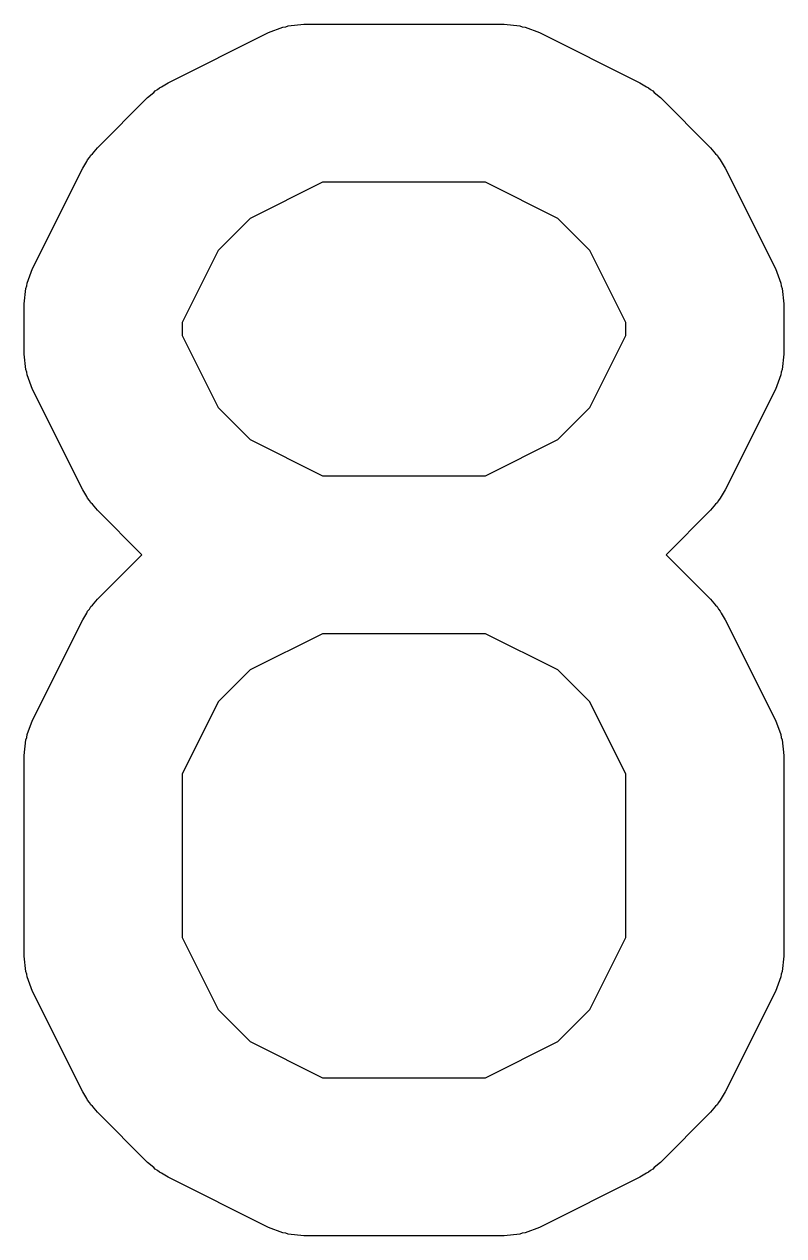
# Model space of a CAD drawing. Extents: x 0.1 to 8.07, y -5.9 to 0.05.
# Drawn here: x 5.00642 to 5.03482, y -1.82598 to -1.7807 of the extents above; entities that cross this region are included whole.
import ezdxf

# ---------------------------------------------------------------- set-up
doc = ezdxf.new("R2010")
doc.units = 0
doc.header["$MEASUREMENT"] = 0
doc.layers.add('BLACK', color=7, linetype='CONTINUOUS')

msp = doc.modelspace()

# ---------------------------------------------------------------- linework, layer by layer
at = {"layer": 'BLACK', "linetype": 'CONTINUOUS'}
for p, q in [((5.011803, -1.782888), (5.015552, -1.781013)), ((5.015552, -1.781013), (5.016093, -1.780806)), ((5.016093, -1.780806), (5.016199, -1.780799)), ((5.016199, -1.780799), (5.016297, -1.780758)), ((5.016297, -1.780758), (5.016873, -1.780702)), ((5.016873, -1.780702), (5.024372, -1.780702)), ((5.024372, -1.780702), (5.024948, -1.780758)), ((5.024948, -1.780758), (5.025046, -1.780799)), ((5.025046, -1.780799), (5.025152, -1.780806)), ((5.025152, -1.780806), (5.025692, -1.781013)), ((5.025692, -1.781013), (5.029442, -1.782888)), ((5.011555, -1.783044), (5.011803, -1.782888)), ((5.029442, -1.782888), (5.02969, -1.783044)), ((5.011035, -1.783441), (5.011262, -1.783255)), ((5.011262, -1.783255), (5.011313, -1.783196)), ((5.011313, -1.783196), (5.011402, -1.78314)), ((5.011402, -1.78314), (5.011483, -1.783074)), ((5.011483, -1.783074), (5.011555, -1.783044)), ((5.02969, -1.783044), (5.029762, -1.783074)), ((5.029762, -1.783074), (5.029843, -1.78314)), ((5.029843, -1.78314), (5.029932, -1.783196)), ((5.029932, -1.783196), (5.029983, -1.783255)), ((5.029983, -1.783255), (5.030209, -1.783441)), ((5.009161, -1.785316), (5.011035, -1.783441)), ((5.030209, -1.783441), (5.032084, -1.785316)), ((5.00886, -1.785682), (5.008916, -1.785593)), ((5.008916, -1.785593), (5.008975, -1.785542)), ((5.008975, -1.785542), (5.009161, -1.785316)), ((5.032084, -1.785316), (5.03227, -1.785542)), ((5.03227, -1.785542), (5.032329, -1.785593)), ((5.032329, -1.785593), (5.032385, -1.785682)), ((5.006733, -1.789833), (5.008608, -1.786083)), ((5.008608, -1.786083), (5.008764, -1.785835)), ((5.008764, -1.785835), (5.008793, -1.785763)), ((5.008793, -1.785763), (5.00886, -1.785682)), ((5.032385, -1.785682), (5.032451, -1.785763)), ((5.032451, -1.785763), (5.032481, -1.785835)), ((5.032481, -1.785835), (5.032637, -1.786083)), ((5.032637, -1.786083), (5.034512, -1.789833)), ((5.01757, -1.786607), (5.014872, -1.787956)), ((5.023675, -1.786607), (5.01757, -1.786607)), ((5.026372, -1.787956), (5.023675, -1.786607)), ((5.014872, -1.787956), (5.013675, -1.789153)), ((5.027569, -1.789153), (5.026372, -1.787956)), ((5.013675, -1.789153), (5.012327, -1.79185)), ((5.028918, -1.79185), (5.027569, -1.789153)), ((5.006526, -1.790373), (5.006733, -1.789833)), ((5.034512, -1.789833), (5.034719, -1.790373)), ((5.006421, -1.791153), (5.006478, -1.790577)), ((5.006478, -1.790577), (5.006518, -1.790479)), ((5.006518, -1.790479), (5.006526, -1.790373)), ((5.034719, -1.790373), (5.034726, -1.790479)), ((5.034726, -1.790479), (5.034767, -1.790577)), ((5.034767, -1.790577), (5.034824, -1.791153)), ((5.006421, -1.793028), (5.006421, -1.791153)), ((5.034824, -1.791153), (5.034824, -1.793028)), ((5.012327, -1.79185), (5.012327, -1.792331)), ((5.028918, -1.792331), (5.028918, -1.79185)), ((5.012327, -1.792331), (5.013675, -1.795029)), ((5.027569, -1.795029), (5.028918, -1.792331)), ((5.006478, -1.793604), (5.006421, -1.793028)), ((5.034824, -1.793028), (5.034767, -1.793604)), ((5.006518, -1.793702), (5.006478, -1.793604)), ((5.006526, -1.793808), (5.006518, -1.793702)), ((5.006733, -1.794349), (5.006526, -1.793808)), ((5.034719, -1.793808), (5.034512, -1.794349)), ((5.034726, -1.793702), (5.034719, -1.793808)), ((5.034767, -1.793604), (5.034726, -1.793702)), ((5.008608, -1.798098), (5.006733, -1.794349)), ((5.034512, -1.794349), (5.032637, -1.798098)), ((5.013675, -1.795029), (5.014872, -1.796226)), ((5.026372, -1.796226), (5.027569, -1.795029)), ((5.014872, -1.796226), (5.01757, -1.797574)), ((5.023675, -1.797574), (5.026372, -1.796226)), ((5.01757, -1.797574), (5.023675, -1.797574)), ((5.008764, -1.798346), (5.008608, -1.798098)), ((5.008793, -1.798418), (5.008764, -1.798346)), ((5.032481, -1.798346), (5.032451, -1.798418)), ((5.032637, -1.798098), (5.032481, -1.798346)), ((5.00886, -1.798499), (5.008793, -1.798418)), ((5.008916, -1.798588), (5.00886, -1.798499)), ((5.008975, -1.798639), (5.008916, -1.798588)), ((5.009161, -1.798866), (5.008975, -1.798639)), ((5.03227, -1.798639), (5.032084, -1.798866)), ((5.032329, -1.798588), (5.03227, -1.798639)), ((5.032385, -1.798499), (5.032329, -1.798588)), ((5.032451, -1.798418), (5.032385, -1.798499)), ((5.010822, -1.800527), (5.009161, -1.798866)), ((5.032084, -1.798866), (5.030423, -1.800527)), ((5.009161, -1.802189), (5.010822, -1.800527)), ((5.030423, -1.800527), (5.032084, -1.802189)), ((5.008916, -1.802466), (5.008975, -1.802415)), ((5.008975, -1.802415), (5.009161, -1.802189)), ((5.032084, -1.802189), (5.03227, -1.802415)), ((5.03227, -1.802415), (5.032329, -1.802466)), ((5.008608, -1.802956), (5.008764, -1.802708)), ((5.008764, -1.802708), (5.008793, -1.802636)), ((5.008793, -1.802636), (5.00886, -1.802555)), ((5.00886, -1.802555), (5.008916, -1.802466)), ((5.032329, -1.802466), (5.032385, -1.802555)), ((5.032385, -1.802555), (5.032451, -1.802636)), ((5.032451, -1.802636), (5.032481, -1.802708)), ((5.032481, -1.802708), (5.032637, -1.802956)), ((5.006733, -1.806706), (5.008608, -1.802956)), ((5.032637, -1.802956), (5.034512, -1.806706)), ((5.01757, -1.80348), (5.014872, -1.804829)), ((5.023675, -1.80348), (5.01757, -1.80348)), ((5.026372, -1.804829), (5.023675, -1.80348)), ((5.014872, -1.804829), (5.013675, -1.806026)), ((5.027569, -1.806026), (5.026372, -1.804829)), ((5.013675, -1.806026), (5.012327, -1.808723)), ((5.028918, -1.808723), (5.027569, -1.806026)), ((5.006526, -1.807246), (5.006733, -1.806706)), ((5.034512, -1.806706), (5.034719, -1.807246)), ((5.006478, -1.80745), (5.006518, -1.807352)), ((5.006518, -1.807352), (5.006526, -1.807246)), ((5.034719, -1.807246), (5.034726, -1.807352)), ((5.034726, -1.807352), (5.034767, -1.80745)), ((5.006421, -1.808026), (5.006478, -1.80745)), ((5.034767, -1.80745), (5.034824, -1.808026)), ((5.006421, -1.815525), (5.006421, -1.808026)), ((5.034824, -1.808026), (5.034824, -1.815525)), ((5.012327, -1.808723), (5.012327, -1.814828)), ((5.028918, -1.814828), (5.028918, -1.808723)), ((5.012327, -1.814828), (5.013675, -1.817526)), ((5.027569, -1.817526), (5.028918, -1.814828)), ((5.006478, -1.816101), (5.006421, -1.815525)), ((5.034824, -1.815525), (5.034767, -1.816101)), ((5.006518, -1.816199), (5.006478, -1.816101)), ((5.006526, -1.816305), (5.006518, -1.816199)), ((5.006733, -1.816846), (5.006526, -1.816305)), ((5.034719, -1.816305), (5.034512, -1.816846)), ((5.034726, -1.816199), (5.034719, -1.816305)), ((5.034767, -1.816101), (5.034726, -1.816199)), ((5.008608, -1.820595), (5.006733, -1.816846)), ((5.034512, -1.816846), (5.032637, -1.820595)), ((5.013675, -1.817526), (5.014872, -1.818723)), ((5.026372, -1.818723), (5.027569, -1.817526)), ((5.014872, -1.818723), (5.01757, -1.820072)), ((5.023675, -1.820072), (5.026372, -1.818723)), ((5.01757, -1.820072), (5.023675, -1.820072)), ((5.008764, -1.820843), (5.008608, -1.820595)), ((5.008793, -1.820915), (5.008764, -1.820843)), ((5.00886, -1.820996), (5.008793, -1.820915)), ((5.032451, -1.820915), (5.032385, -1.820996)), ((5.032481, -1.820843), (5.032451, -1.820915)), ((5.032637, -1.820595), (5.032481, -1.820843)), ((5.008916, -1.821085), (5.00886, -1.820996)), ((5.008975, -1.821136), (5.008916, -1.821085)), ((5.009161, -1.821363), (5.008975, -1.821136)), ((5.011035, -1.823237), (5.009161, -1.821363)), ((5.032084, -1.821363), (5.030209, -1.823237)), ((5.03227, -1.821136), (5.032084, -1.821363)), ((5.032329, -1.821085), (5.03227, -1.821136)), ((5.032385, -1.820996), (5.032329, -1.821085)), ((5.011262, -1.823423), (5.011035, -1.823237)), ((5.030209, -1.823237), (5.029983, -1.823423)), ((5.011313, -1.823482), (5.011262, -1.823423)), ((5.011402, -1.823538), (5.011313, -1.823482)), ((5.011483, -1.823605), (5.011402, -1.823538)), ((5.011555, -1.823635), (5.011483, -1.823605)), ((5.011803, -1.823791), (5.011555, -1.823635)), ((5.02969, -1.823635), (5.029442, -1.823791)), ((5.029762, -1.823605), (5.02969, -1.823635)), ((5.029843, -1.823538), (5.029762, -1.823605)), ((5.029932, -1.823482), (5.029843, -1.823538)), ((5.029983, -1.823423), (5.029932, -1.823482)), ((5.015552, -1.825665), (5.011803, -1.823791)), ((5.029442, -1.823791), (5.025692, -1.825665)), ((5.016093, -1.825872), (5.015552, -1.825665)), ((5.016199, -1.82588), (5.016093, -1.825872)), ((5.016297, -1.82592), (5.016199, -1.82588)), ((5.016873, -1.825977), (5.016297, -1.82592)), ((5.024948, -1.82592), (5.024372, -1.825977)), ((5.025046, -1.82588), (5.024948, -1.82592)), ((5.025152, -1.825872), (5.025046, -1.82588)), ((5.025692, -1.825665), (5.025152, -1.825872)), ((5.024372, -1.825977), (5.016873, -1.825977))]:
    msp.add_line(p, q, dxfattribs=at)

doc.saveas('drawing.dxf')
